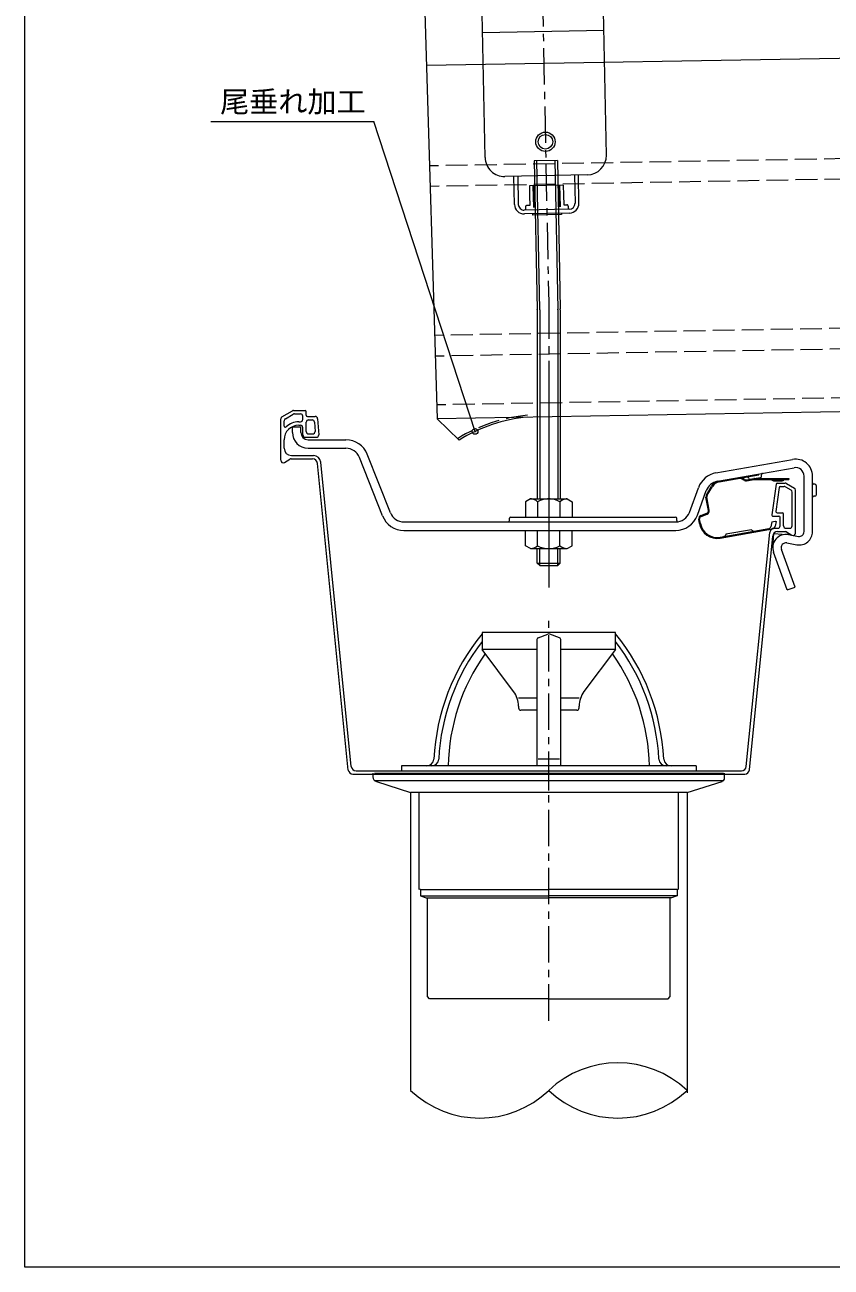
# Model space of a CAD drawing. Units: millimetres at full size, sheet at 1:3; details may follow other scales. Extents: x -593 to 9420, y -2143 to 398.
# Drawn here: x -593 to -261, y -2143 to -1630 of the extents above; entities that cross this region are included whole.
import ezdxf
from ezdxf.enums import TextEntityAlignment as Align

# ---------------------------------------------------------------- set-up
doc = ezdxf.new("R2010")
doc.units = ezdxf.units.MM
doc.header["$LTSCALE"] = 3
doc.header["$PDMODE"] = 32
doc.header["$PDSIZE"] = 2.4
for name, pattern in [('CHAIN1', [8, 5, -1, 1, -1]), ('DASHED3', [4, 3, -1]), ('DOUBLE_CHAIN1', [8.8, 5, -1, 0.6, -0.6, 0.6, -1])]:
    doc.linetypes.add(name, pattern=pattern)
for name, color, linetype, lineweight in [('0-0', 7, 'Continuous', 9), ('0-4', 3, 'Continuous', 9), ('0-F', 6, 'Continuous', 9), ('1-0', 4, 'Continuous', 9), ('1-1', 6, 'Continuous', 9), ('F-F__J_ADD', 4, 'Continuous', 9)]:
    doc.layers.add(name, color=color, linetype=linetype, lineweight=lineweight)
doc.styles.add('ＭＳ ゴシック', font='')
doc.styles.get('ＭＳ ゴシック').set_extended_font_data('MS Gothic')

msp = doc.modelspace()

# ---------------------------------------------------------------- linework, layer by layer
at = {"layer": '0-0'}
for p in [(-516.402, -1670.295), (-407.468, -1798.121)]:
    msp.add_line(p, (-449.23, -1670.295), dxfattribs=at)
msp.add_point((-407.468, -1798.121), dxfattribs=at)
at = {"layer": '0-4'}
for p, q in [((-428.155, -1625.17), (-423.11, -1792.997)), ((524.071, -1630.641), (-427.491, -1647.251)), ((528.452, -1776.387), (-423.11, -1792.997)), ((-423.11, -1792.997), (-414.079, -1801.692))]:
    msp.add_line(p, q, dxfattribs=at)
at = {"layer": '0-4', "linetype": 'DASHED3'}
for p, q in [((525.314, -1671.998), (-426.248, -1688.607)), ((525.568, -1680.431), (-425.994, -1697.041)), ((527.416, -1741.934), (-424.146, -1758.543)), ((527.673, -1750.475), (-423.889, -1767.084)), ((528.278, -1770.589), (-423.284, -1787.199))]:
    msp.add_line(p, q, dxfattribs=at)
msp.add_arc((-379.869, -1857.117), 65.933, 95.167, 121.862, dxfattribs=at)
at = {"layer": '0-4'}
msp.add_arc((-379.869, -1857.117), 65.133, 95.167, 121.684, dxfattribs=at)
at = {"layer": '0-F'}
msp.add_circle((-378.436, -1678.651), 4, dxfattribs=at)
at = {"layer": '1-0'}
for p, q in [((-373.531, -1686.352), (-383.029, -1686.542)), ((-383.029, -1686.542), (-381.804, -1747.81)), ((-380.804, -1747.789), (-382.029, -1686.522)), ((-374.531, -1686.372), (-373.305, -1747.639)), ((-373.531, -1686.352), (-372.305, -1747.619)), ((-381.801, -1748.02), (-381.801, -1825.962)), ((-380.801, -1748.019), (-380.801, -1825.962)), ((-373.301, -1748.019), (-373.301, -1825.962)), ((-372.301, -1748.019), (-372.301, -1825.962)), ((-487.572, -1810.041), (-487.572, -1792.928)), ((-487.072, -1792.062), (-482.804, -1789.598)), ((-485.672, -1792.871), (-482.428, -1790.998)), ((-482.304, -1789.464), (-477.572, -1789.464)), ((-481.928, -1790.864), (-479.472, -1790.864)), ((-478.472, -1793.165), (-478.472, -1791.864)), ((-477.072, -1791.464), (-477.072, -1789.964)), ((-476.572, -1791.964), (-473.377, -1791.964)), ((-476.072, -1793.364), (-474.688, -1793.364)), ((-472.379, -1792.899), (-471.946, -1799.5)), ((-486.171, -1795.894), (-486.171, -1793.737)), ((-480.171, -1794.165), (-479.472, -1794.165)), ((-480.171, -1795.565), (-479.472, -1795.565)), ((-479.297, -1798.563), (-479.297, -1796.168)), ((-478.472, -1799.565), (-478.472, -1796.565)), ((-477.072, -1798.165), (-477.072, -1794.364)), ((-473.69, -1794.298), (-473.441, -1798.1)), ((-486.171, -1805.064), (-486.171, -1801.565)), ((-477.472, -1800.565), (-472.944, -1800.565)), ((-476.297, -1801.563), (-460.737, -1801.563)), ((-476.072, -1799.165), (-474.438, -1799.165)), ((-483.171, -1808.064), (-474.08, -1808.064)), ((-476.297, -1805.063), (-460.737, -1805.063)), ((-445.636, -1832.953), (-455.157, -1808.858)), ((-442.38, -1831.667), (-451.902, -1807.572)), ((-486.072, -1810.907), (-483.804, -1809.598)), ((-483.304, -1809.464), (-474.441, -1809.464)), ((-459.784, -1937.797), (-472.445, -1811.328)), ((-458.523, -1936.332), (-471.095, -1810.765)), ((-308.114, -1815.248), (-276.512, -1809.676)), ((-307.507, -1818.695), (-275.904, -1813.123)), ((-306.839, -1818.983), (-290.442, -1816.092)), ((-296.359, -1818.382), (-297.874, -1817.608)), ((-296.177, -1818.026), (-297.52, -1817.34)), ((-295.548, -1818.12), (-292.509, -1817.584)), ((-295.479, -1818.514), (-292.44, -1817.978)), ((-294.71, -1817.454), (-294.797, -1816.961)), ((-294.131, -1817.859), (-289.699, -1817.078)), ((-292.266, -1817.563), (-278.093, -1817.563)), ((-292.266, -1817.963), (-278.093, -1817.963)), ((-290.442, -1816.092), (-290.512, -1815.698)), ((-289.294, -1816.499), (-289.38, -1816.006)), ((-285.112, -1818.109), (-285.022, -1818.199)), ((-284.386, -1818.463), (-280.8, -1818.463)), ((-280.074, -1818.109), (-280.164, -1818.199)), ((-278.093, -1817.563), (-278.093, -1817.963)), ((-271.797, -1839.464), (-271.797, -1816.567)), ((-268.297, -1839.464), (-268.297, -1816.567)), ((-319.091, -1831.514), (-315.392, -1821.353)), ((-315.802, -1832.711), (-312.103, -1822.549)), ((-312.06, -1824.267), (-309.928, -1820.677)), ((-311.716, -1824.471), (-309.584, -1820.881)), ((-283.354, -1819.897), (-285.036, -1832.497)), ((-282.129, -1821.297), (-283.437, -1831.097)), ((-282.859, -1819.463), (-279.564, -1819.463)), ((-281.633, -1820.863), (-279.939, -1820.863)), ((-279.439, -1820.997), (-277.196, -1822.292)), ((-279.064, -1819.597), (-275.796, -1821.484)), ((-276.696, -1837.063), (-276.696, -1823.158)), ((-275.296, -1840.041), (-275.296, -1822.35)), ((-267.297, -1819.896), (-267.797, -1819.896)), ((-266.797, -1820.396), (-266.797, -1824.396)), ((-384.651, -1825.962), (-386.651, -1827.117)), ((-386.651, -1827.117), (-386.651, -1833.462)), ((-384.651, -1825.962), (-369.451, -1825.962)), ((-381.651, -1827.117), (-381.651, -1833.462)), ((-372.451, -1827.117), (-372.451, -1833.462)), ((-369.451, -1825.962), (-367.451, -1827.117)), ((-367.451, -1827.117), (-367.451, -1833.462)), ((-311.263, -1830.737), (-312.235, -1825.225)), ((-310.869, -1830.668), (-311.841, -1825.156)), ((-267.297, -1824.896), (-267.797, -1824.896)), ((-393.297, -1834.939), (-393.297, -1833.962)), ((-392.797, -1833.462), (-324.797, -1833.462)), ((-324.297, -1834.882), (-324.297, -1833.962)), ((-314.931, -1836.153), (-315.248, -1834.357)), ((-314.537, -1836.084), (-314.854, -1834.288)), ((-314.375, -1832.809), (-311.886, -1831.844)), ((-314.23, -1833.182), (-311.741, -1832.217)), ((-284.541, -1833.063), (-282.152, -1833.063)), ((-282.941, -1831.663), (-280.752, -1831.663)), ((-281.652, -1837.063), (-281.652, -1833.563)), ((-280.252, -1837.063), (-280.252, -1832.163)), ((-436.8, -1835.462), (-324.729, -1835.462)), ((-436.8, -1838.962), (-324.729, -1838.962)), ((-386.651, -1845.307), (-386.651, -1838.962)), ((-381.651, -1845.307), (-381.651, -1838.962)), ((-372.451, -1845.307), (-372.451, -1838.962)), ((-367.451, -1845.307), (-367.451, -1838.962)), ((-306.428, -1841.762), (-286.336, -1838.219)), ((-306.358, -1842.156), (-284.818, -1838.357)), ((-293.419, -1838.656), (-293.298, -1838.838)), ((-285.118, -1835.466), (-285.53, -1837.439)), ((-285.118, -1835.466), (-283.67, -1835.211)), ((-283.963, -1838.063), (-282.652, -1838.063)), ((-282.697, -1839.463), (-279.564, -1839.463)), ((-279.252, -1838.063), (-277.696, -1838.063)), ((-279.064, -1839.597), (-276.796, -1840.907)), ((-295.614, -1936.331), (-285.953, -1839.864)), ((-294.352, -1937.781), (-284.691, -1841.312)), ((-284.724, -1845.895), (-284.276, -1840.26)), ((-284.276, -1840.26), (-280.787, -1840.537)), ((-280.812, -1840.855), (-280.787, -1840.537)), ((-278.881, -1844.152), (-274.752, -1844.881)), ((-278.273, -1840.705), (-274.144, -1841.434)), ((-384.651, -1846.462), (-386.651, -1845.307)), ((-384.651, -1846.462), (-369.451, -1846.462)), ((-381.801, -1852.462), (-381.801, -1846.462)), ((-380.801, -1853.462), (-380.801, -1846.462)), ((-373.301, -1853.462), (-373.301, -1846.462)), ((-372.301, -1852.462), (-372.301, -1846.462)), ((-369.451, -1846.462), (-367.451, -1845.307)), ((-278.741, -1863.542), (-284.396, -1848.003)), ((-275.452, -1862.345), (-281.108, -1846.806)), ((-380.802, -1853.462), (-381.802, -1852.462)), ((-381.802, -1852.462), (-372.301, -1852.462)), ((-380.801, -1853.462), (-373.301, -1853.462)), ((-373.302, -1853.462), (-372.302, -1852.462)), ((-278.741, -1863.542), (-275.452, -1862.345)), ((-349.551, -1881.133), (-404.551, -1881.133)), ((-404.551, -1881.133), (-404.551, -1888.133)), ((-382.051, -1884.237), (-382.051, -1936.132)), ((-381.422, -1883.308), (-377.422, -1881.708)), ((-372.68, -1883.308), (-376.679, -1881.708)), ((-372.051, -1936.132), (-372.051, -1884.237)), ((-349.551, -1888.133), (-349.551, -1881.133)), ((-391.552, -1905.467), (-404.552, -1888.133)), ((-382.051, -1888.134), (-404.551, -1888.134)), ((-349.551, -1888.134), (-372.051, -1888.134)), ((-349.55, -1888.133), (-362.55, -1905.467)), ((-382.051, -1908.134), (-389.551, -1908.134)), ((-364.551, -1908.134), (-372.051, -1908.134)), ((-389.551, -1911.466), (-389.551, -1912.133)), ((-382.051, -1913.133), (-388.551, -1913.133)), ((-365.551, -1913.133), (-372.051, -1913.133)), ((-364.551, -1912.133), (-364.551, -1911.466)), ((-316.301, -1936.132), (-437.801, -1936.133)), ((-437.801, -1936.133), (-437.801, -1938.132)), ((-372.646, -1933.299), (-381.396, -1933.299)), ((-316.301, -1936.132), (-316.301, -1938.132)), ((-457.882, -1939.533), (-296.256, -1939.532)), ((-456.533, -1938.133), (-297.604, -1938.132)), ((-449.551, -1939.132), (-449.551, -1940.676)), ((-448.922, -1939.132), (-305.022, -1939.132)), ((-448.922, -1942.133), (-305.022, -1942.133)), ((-437.801, -1938.132), (-316.301, -1938.132)), ((-304.551, -1941.04), (-304.551, -1939.132)), ((-448.165, -1942.579), (-434.05, -1947.133)), ((-320.048, -1947.132), (-434.051, -1947.132)), ((-434.051, -1947.132), (-434.051, -2069.983)), ((-430.551, -1987.132), (-430.551, -1947.132)), ((-323.551, -1987.132), (-323.551, -1947.132)), ((-320.051, -1947.133), (-305.59, -1942.469)), ((-320.051, -1947.132), (-320.051, -2070.983)), ((-430, -1987.132), (-430.3, -1987.132)), ((-430.001, -1987.132), (-377.051, -1987.132)), ((-430.001, -1987.132), (-430.001, -1989.632)), ((-324.101, -1987.132), (-377.051, -1987.132)), ((-324.101, -1987.132), (-323.801, -1987.132)), ((-324.101, -1987.132), (-324.101, -1989.632)), ((-430.001, -1989.632), (-377.051, -1989.632)), ((-430, -1989.633), (-427.65, -1990.488)), ((-427.651, -1990.488), (-377.051, -1990.488)), ((-427.051, -2031.282), (-427.051, -1990.488)), ((-324.101, -1989.632), (-377.051, -1989.632)), ((-326.451, -1990.488), (-377.051, -1990.488)), ((-327.051, -2031.282), (-327.051, -1990.488)), ((-324.102, -1989.633), (-326.452, -1990.488)), ((-426.2, -2032.133), (-427.051, -2031.282)), ((-377.051, -2032.132), (-426.2, -2032.132)), ((-377.051, -2032.132), (-327.901, -2032.132)), ((-327.902, -2032.133), (-327.051, -2031.282))]:
    msp.add_line(p, q, dxfattribs=at)
at = {"layer": '1-0', "linetype": 'CHAIN1'}
for p, q in [((-377.052, -1744.983), (-377.052, -1862.554)), ((-377.052, -1784.091), (-377.052, -1862.554)), ((-377.051, -2041.198), (-377.051, -1873.924)), ((-377.051, -1946.31), (-377.051, -1931.168))]:
    msp.add_line(p, q, dxfattribs=at)
at = {"layer": '1-0', "linetype": 'DOUBLE_CHAIN1'}
for p, q in [((-384.651, -1825.962), (-386.651, -1827.117)), ((-386.651, -1827.117), (-386.651, -1833.462)), ((-384.651, -1825.962), (-369.451, -1825.962)), ((-381.651, -1827.117), (-381.651, -1833.462)), ((-372.451, -1827.117), (-372.451, -1833.462)), ((-369.452, -1825.962), (-367.451, -1827.117)), ((-367.451, -1827.117), (-367.451, -1833.462)), ((-386.652, -1845.307), (-386.652, -1838.962)), ((-381.651, -1845.307), (-381.651, -1838.962)), ((-372.451, -1845.307), (-372.451, -1838.962)), ((-292.936, -1839.383), (-292.292, -1839.269)), ((-304.261, -1841.38), (-304.905, -1841.493)), ((-384.651, -1846.462), (-386.651, -1845.307)), ((-384.651, -1846.462), (-369.451, -1846.462)), ((-381.801, -1852.462), (-381.801, -1846.462)), ((-380.801, -1853.462), (-380.801, -1846.462)), ((-373.301, -1853.462), (-373.301, -1846.462)), ((-372.301, -1852.462), (-372.301, -1846.462)), ((-381.802, -1852.462), (-372.301, -1852.462)), ((-380.801, -1853.462), (-381.801, -1852.462)), ((-380.801, -1853.462), (-373.301, -1853.462)), ((-373.301, -1853.462), (-372.301, -1852.462))]:
    msp.add_line(p, q, dxfattribs=at)
at = {"layer": '1-0'}
for points in [[(-482.797, -1798.563), (-482.797, -1796.168), (-479.297, -1796.168)], [(-293.42, -1838.656), (-304.055, -1840.531), (-304.107, -1840.744)], [(-283.67, -1835.211), (-283.278, -1835.292), (-283.69, -1837.265)]]:
    msp.add_lwpolyline(points, dxfattribs=at)
at = {"layer": '1-0', "linetype": 'DOUBLE_CHAIN1'}
msp.add_lwpolyline([(-369.451, -1846.462), (-367.451, -1845.307), (-367.451, -1838.962)], dxfattribs=at)
at = {"layer": '1-0'}
for centre, radius, start, end in [((-392.321, -1748.02), 10.52, 0, 1.146), ((-392.321, -1748.02), 10.52, 0, 1.146), ((-392.301, -1748.019), 11.5, 0, 1.146), ((-392.301, -1748.019), 11.5, 0, 1.146), ((-392.301, -1748.019), 19, 0, 1.146), ((-392.301, -1748.019), 19, 0, 1.146), ((-392.301, -1748.019), 20, 0, 1.146), ((-392.301, -1748.019), 20, 0, 1.146), ((-486.572, -1792.928), 1, 120, 180), ((-485.171, -1793.737), 1, 120, 180), ((-482.304, -1790.464), 1, 90, 120), ((-481.928, -1791.864), 1, 90, 120), ((-479.472, -1791.864), 1, 0, 90), ((-479.472, -1793.165), 1, 270, 0), ((-477.572, -1789.964), 0.5, 0, 90), ((-476.572, -1791.464), 0.5, 180, 270), ((-476.072, -1794.364), 1, 90, 180), ((-474.688, -1794.364), 1, 3.755, 90), ((-473.377, -1792.964), 1, 3.755, 90), ((-480.171, -1801.565), 6, 90, 180), ((-485.671, -1795.894), 0.5, 180, 314.123), ((-480.171, -1801.565), 7.4, 90, 134.123), ((-476.297, -1798.563), 6.5, 180, 270), ((-479.472, -1796.565), 1, 0, 90), ((-476.297, -1798.563), 3, 180, 270), ((-476.072, -1798.165), 1, 180, 270), ((-474.438, -1798.165), 1, 270, 3.755), ((-477.472, -1799.565), 1, 180, 270), ((-472.944, -1799.565), 1, 270, 3.755), ((-460.737, -1811.063), 9.5, 21.563, 90), ((-483.171, -1805.064), 3, 180, 270), ((-474.08, -1811.064), 3, 5.717, 90), ((-460.737, -1811.063), 6, 21.563, 90), ((-486.572, -1810.041), 1, 180, 300), ((-483.304, -1810.464), 1, 90, 120), ((-474.441, -1811.464), 2, 3.897, 90), ((-275.297, -1816.567), 7, 0, 100), ((-275.297, -1816.567), 3.5, 0, 100), ((-306.465, -1824.602), 9.5, 100, 160), ((-306.465, -1824.602), 6, 100, 160), ((-306.145, -1822.923), 4.4, 100, 149.306), ((-306.145, -1822.923), 4, 100, 149.306), ((-298.33, -1818.498), 1, 62.932, 100), ((-295.722, -1817.135), 1.4, 242.932, 280), ((-295.722, -1817.135), 1, 242.932, 280), ((-294.218, -1817.367), 0.5, 190, 280), ((-292.266, -1818.963), 1.4, 90, 100), ((-292.266, -1818.963), 1, 90, 100), ((-289.786, -1816.585), 0.5, 280, 10), ((-288.888, -1815.919), 0.5, 100, 190), ((-285.466, -1818.463), 0.5, 45, 90), ((-284.386, -1817.563), 0.9, 225, 270), ((-280.8, -1817.563), 0.9, 270, 315), ((-279.72, -1818.463), 0.5, 90, 135), ((-310.856, -1824.982), 1.4, 149.306, 190), ((-282.859, -1819.963), 0.5, 90, 172.396), ((-281.633, -1821.363), 0.5, 90, 172.396), ((-279.939, -1821.863), 1, 60, 90), ((-279.564, -1820.463), 1, 60, 90), ((-277.696, -1823.158), 1, 0, 60), ((-276.296, -1822.35), 1, 0, 60), ((-267.797, -1819.396), 0.5, 180, 270), ((-267.297, -1820.396), 0.5, 0, 90), ((-384.651, -1830.437), 4.474, 47.897, 90), ((-377.051, -1835.702), 9.74, 61.817, 118.183), ((-369.451, -1830.437), 4.474, 90, 132.103), ((-310.856, -1824.982), 1, 149.306, 190), ((-267.797, -1825.396), 0.5, 90, 180), ((-267.297, -1824.396), 0.5, 270, 0), ((-436.8, -1829.462), 9.5, 201.563, 270), ((-436.8, -1829.462), 6, 201.563, 270), ((-392.797, -1833.962), 0.5, 90, 180), ((-324.797, -1833.962), 0.5, 0, 90), ((-324.729, -1829.462), 6, 270, 340), ((-324.729, -1829.462), 9.5, 270, 340), ((-313.869, -1834.114), 1.4, 111.198, 190), ((-313.869, -1834.114), 1, 111.198, 190), ((-312.248, -1830.911), 1, 291.198, 10), ((-312.248, -1830.911), 1.4, 291.198, 10), ((-284.541, -1832.563), 0.5, 172.396, 270), ((-282.941, -1831.163), 0.5, 172.396, 270), ((-282.152, -1833.563), 0.5, 0, 90), ((-280.752, -1832.163), 0.5, 0, 90), ((-393.797, -1834.939), 0.5, 264.784, 0), ((-323.797, -1834.882), 0.5, 180, 279.757), ((-307.643, -1834.868), 7.4, 190, 280), ((-307.643, -1834.868), 7, 190, 280), ((-292.465, -1838.285), 1, 213.629, 280), ((-286.509, -1837.234), 1, 280, 348.199), ((-283.963, -1840.063), 2, 90, 174.281), ((-285.061, -1836.979), 1.4, 280, 348.199), ((-282.697, -1841.463), 2, 90, 175.67), ((-282.652, -1837.063), 1, 270, 0), ((-279.252, -1837.063), 1, 180, 270), ((-279.564, -1840.463), 1, 60, 90), ((-277.696, -1837.063), 1, 270, 0), ((-273.797, -1839.464), 5.5, 260, 0), ((-273.797, -1839.464), 2, 260, 0), ((-305.079, -1840.509), 1, 280, 346.371), ((-279.228, -1846.122), 5.5, 80, 200), ((-279.228, -1846.122), 2, 80, 200), ((-276.296, -1840.041), 1, 240, 0), ((-384.651, -1841.987), 4.474, 270, 312.103), ((-377.051, -1836.722), 9.74, 241.817, 298.183), ((-369.451, -1841.987), 4.474, 227.897, 270), ((-335.567, -1937.793), 89, 140.814, 177.096), ((-335.567, -1937.793), 87, 142.459, 177.031), ((-381.051, -1884.237), 1, 111.802, 180.001), ((-377.051, -1882.637), 1, 68.198, 111.802), ((-373.051, -1884.237), 1, 0, 68.198), ((-418.534, -1937.793), 89, 2.904, 39.186), ((-418.534, -1937.793), 87, 2.969, 37.541), ((-335.567, -1937.793), 83, 144.816, 178.853), ((-418.534, -1937.793), 83, 1.147, 35.184), ((-399.551, -1911.466), 10, 0, 36.87), ((-354.551, -1911.466), 10, 143.13, 180), ((-388.551, -1912.132), 1, 180, 270), ((-365.551, -1912.132), 1, 270, 0), ((-456.533, -1936.133), 2, 185.717, 270), ((-427.449, -1933.132), 3, 270, 357.096), ((-425.446, -1933.132), 3, 270, 357.031), ((-328.655, -1933.132), 3, 182.969, 270), ((-326.653, -1933.132), 3, 182.905, 270), ((-297.604, -1936.132), 2, 270, 354.281), ((-457.801, -1937.534), 2, 187.538, 267.685), ((-447.551, -1940.676), 2, 180, 252.121), ((-306.051, -1941.04), 1.5, 287.878, 0), ((-296.336, -1937.534), 2, 272.315, 352.893), ((-348.551, -2099.907), 41.325, 46.397, 133.603), ((-405.551, -2040.057), 41.325, 226.397, 313.603), ((-348.551, -2040.057), 41.325, 226.397, 313.603)]:
    msp.add_arc(centre, radius, start, end, dxfattribs=at)
at = {"layer": '1-0', "linetype": 'DOUBLE_CHAIN1'}
for centre, radius, start, end in [((-384.651, -1830.437), 4.474, 47.897, 90), ((-377.051, -1835.702), 9.74, 61.817, 118.183), ((-369.451, -1830.437), 4.474, 90, 132.103), ((-384.651, -1841.987), 4.474, 270, 312.103), ((-377.052, -1836.722), 9.74, 241.817, 298.183), ((-369.451, -1841.987), 4.474, 227.897, 270)]:
    msp.add_arc(centre, radius, start, end, dxfattribs=at)
at = {"layer": '1-1', "linetype": 'CHAIN1'}
msp.add_line((-379.687, -1616.083), (-377.109, -1744.984), dxfattribs=at)
at = {"layer": '1-1'}
for p, q in [((-403.311, -1685.15), (-404.498, -1625.761)), ((-353.321, -1684.15), (-354.508, -1624.762)), ((-354.348, -1632.76), (-404.338, -1633.76)), ((-361.159, -1692.308), (-395.152, -1692.988)), ((-391.221, -1704.512), (-391.453, -1692.914)), ((-389.853, -1692.882), (-389.621, -1704.48)), ((-366.458, -1692.414), (-366.226, -1704.012)), ((-364.626, -1703.98), (-364.858, -1692.382)), ((-371.077, -1696.507), (-370.993, -1700.706)), ((-368.578, -1706.459), (-387.174, -1706.831)), ((-368.546, -1708.059), (-387.142, -1708.431)), ((-383.843, -1708.365), (-383.833, -1708.865)), ((-371.835, -1708.625), (-383.833, -1708.865)), ((-371.845, -1708.125), (-371.835, -1708.625))]:
    msp.add_line(p, q, dxfattribs=at)
at = {"layer": '1-1', "linetype": 'DASHED3'}
for p, q in [((-384.99, -1700.986), (-384.911, -1704.968)), ((-383.575, -1696.757), (-383.375, -1706.755)), ((-383.075, -1696.747), (-382.875, -1706.745)), ((-373.077, -1696.547), (-372.877, -1706.545)), ((-372.577, -1696.537), (-372.377, -1706.535)), ((-370.993, -1700.706), (-370.914, -1704.688)), ((-386.7, -1705.503), (-386.674, -1706.821)), ((-384.911, -1704.968), (-386.21, -1704.994)), ((-370.914, -1704.688), (-369.614, -1704.662)), ((-369.104, -1705.152), (-369.078, -1706.469))]:
    msp.add_line(p, q, dxfattribs=at)
at = {"layer": '1-1'}
msp.add_lwpolyline([(-371.077, -1696.507), (-385.074, -1696.787), (-384.99, -1700.986)], dxfattribs=at)
msp.add_circle((-378.436, -1678.651), 3, dxfattribs=at)
for centre, radius, start, end in [((-395.312, -1684.99), 8, 181.14554, 271.14568), ((-361.319, -1684.31), 8, 271.14568, 1.14554), ((-387.222, -1704.432), 4, 181.14554, 271.14568), ((-387.222, -1704.432), 2.4, 181.14554, 271.14568), ((-368.626, -1704.06), 2.4, 271.14568, 1.14554), ((-368.626, -1704.06), 4, 271.14568, 1.14554)]:
    msp.add_arc(centre, radius, start, end, dxfattribs=at)
at = {"layer": '1-1', "linetype": 'DASHED3'}
for centre, start, end in [((-386.2, -1705.493), 91.146, 181.146), ((-369.604, -1705.162), 1.146, 91.146)]:
    msp.add_arc(centre, 0.5, start, end, dxfattribs=at)
at = {"layer": 'F-F__J_ADD'}
for p, q in [((-593.1, -2142.871), (-593.1, -1346.671)), ((593.1, -2142.871), (-593.1, -2142.871))]:
    msp.add_line(p, q, dxfattribs=at)

# ---------------------------------------------------------------- texts
at = {"layer": '0-0', "style": 'ＭＳ ゴシック'}
msp.add_text('尾垂れ加工', height=8.798, dxfattribs=at).set_placement((-512.593, -1669.167), align=Align.BOTTOM_LEFT)

doc.saveas('drawing.dxf')
